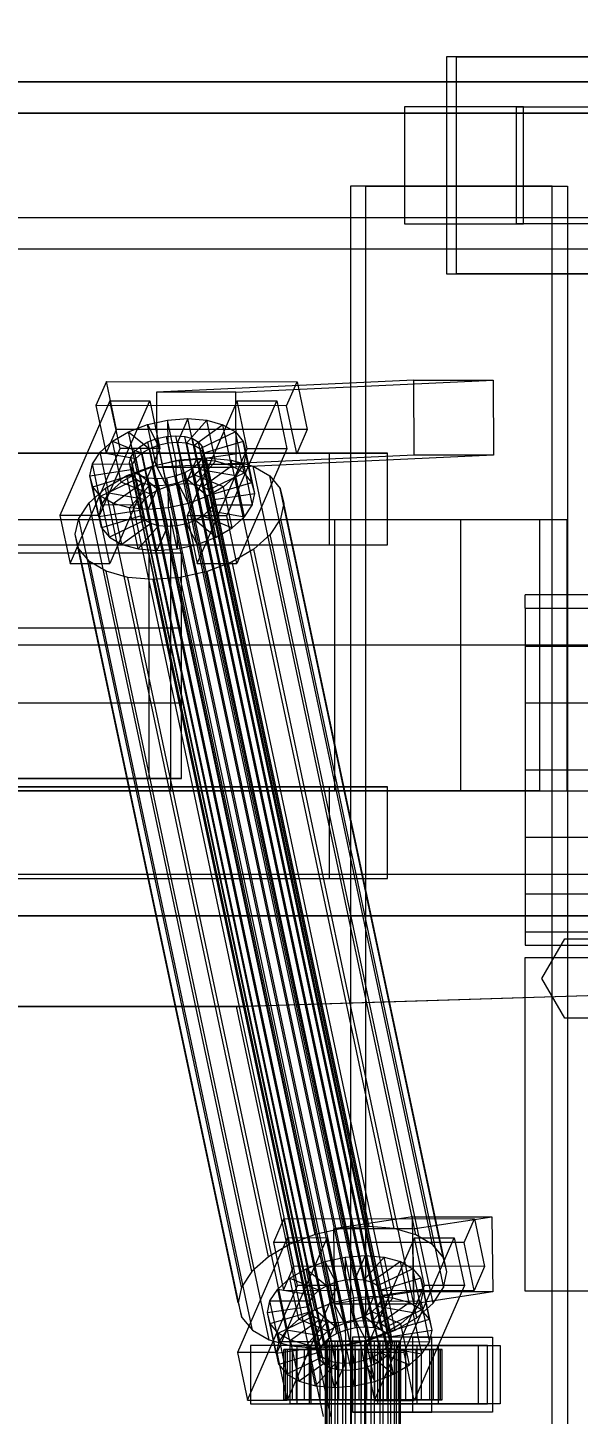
# Model space of a CAD drawing. Header units: millimetres. Extents: x -1970 to 34302, y -65268 to 6837.
# Drawn here: x 10190.2 to 10322.3, y -17869.5 to -17537 of the extents above; entities that cross this region are included whole.
import ezdxf

# ---------------------------------------------------------------- set-up
doc = ezdxf.new("R2010")
doc.units = ezdxf.units.MM
for name, color, linetype, lineweight in [('COTAS_O', 1, 'Continuous', 0), ('superior_C01', 7, 'Continuous', 0), ('superior_mezcladora', 7, 'Continuous', 0)]:
    doc.layers.add(name, color=color, linetype=linetype, lineweight=lineweight)
doc.dimstyles.new('R19_100', dxfattribs={"dimtxt": 250, "dimasz": 150, "dimexe": 150, "dimexo": 80, "dimgap": 100, "dimtad": 1, "dimtih": 1, "dimtoh": 1, "dimdsep": 46, "dimcen": 0.09, "dimadec": 0, "dimazin": 0, "dimtfac": 1, "dimtdec": 4, "dimtofl": 0, "dimtmove": 0, "dimatfit": 3, "dimfxl": 1, "dimtolj": 1, "dimtzin": 0, "dimarcsym": 0})

# ---------------------------------------------------------------- blocks, each defined once
blk = doc.blocks.new('*D29')
at = {"layer": 'COTAS_O', "color": 0, "lineweight": -2, "transparency": 16777216}
for p, q in [((10489.53, -17350), (9719.53, -17350)), ((9869.53, -18500), (9869.53, -17500)), ((10489.53, -18650), (9719.53, -18650))]:
    blk.add_line(p, q, dxfattribs=at)
at = {"layer": 'COTAS_O', "color": 0, "transparency": 16777216}
for points in [[(9844.53, -17500), (9894.53, -17500), (9869.53, -17350)], [(9844.53, -18500), (9894.53, -18500), (9869.53, -18650)]]:
    blk.add_solid(points, dxfattribs=at)
at = {"layer": 'Defpoints', "color": 0, "transparency": 16777216}
for p in [(9869.53, -17350), (10569.53, -17350), (10569.53, -18650)]:
    blk.add_point(p, dxfattribs=at)

msp = doc.modelspace()

# ---------------------------------------------------------------- linework, layer by layer
at = {"layer": 'superior_C01'}
for p, q in [((10351.586, -17544), (10290.623, -17544)), ((10290.623, -17544), (10290.623, -17596)), ((10293.058, -17544), (10290.623, -17544)), ((10293.058, -17596), (10293.058, -17544)), ((10293.058, -17544), (10354.021, -17544)), ((10332.152, -17550), (9189.09, -17550)), ((9201.265, -17550), (10344.327, -17550)), ((10418.899, -17550), (9275.837, -17550)), ((9291.056, -17550), (10434.118, -17550)), ((10309.155, -17556), (10280.578, -17556)), ((10280.578, -17556), (10280.578, -17584)), ((10307.425, -17556), (10280.578, -17556)), ((10307.425, -17584), (10307.425, -17556)), ((10307.425, -17556), (10336.002, -17556)), ((10309.155, -17584), (10309.155, -17556)), ((10309.155, -17556), (10336.002, -17556)), ((10330.445, -17557.5), (9275.652, -17557.5)), ((9291.241, -17557.5), (10346.034, -17557.5)), ((10316.018, -17575), (10267.628, -17575)), ((10267.628, -17575), (10267.628, -18425)), ((10271.28, -17575), (10267.628, -17575)), ((10271.28, -18425), (10271.28, -17575)), ((10271.28, -17575), (10319.67, -17575)), ((10316.018, -18425), (10316.018, -17575)), ((10316.018, -17575), (10319.67, -17575)), ((10319.67, -17575), (10319.67, -18425)), ((9275.652, -17582.5), (10330.445, -17582.5)), ((9291.241, -17582.5), (10346.034, -17582.5)), ((10280.578, -17584), (10309.155, -17584)), ((10280.578, -17584), (10307.425, -17584)), ((10336.002, -17584), (10307.425, -17584)), ((10336.002, -17584), (10309.155, -17584)), ((9189.09, -17590), (10332.152, -17590)), ((9201.265, -17590), (10344.327, -17590)), ((9275.837, -17590), (10418.899, -17590)), ((9291.056, -17590), (10434.118, -17590)), ((10290.623, -17596), (10351.586, -17596)), ((10290.623, -17596), (10293.058, -17596)), ((10354.021, -17596), (10293.058, -17596)), ((10209.098, -17621.857), (10206.598, -17627.592)), ((10211.529, -17633.325), (10209.098, -17621.857)), ((10209.098, -17621.857), (10254.82, -17621.914)), ((10282.785, -17621.488), (10221.111, -17624.356)), ((10240.162, -17624.356), (10301.836, -17621.488)), ((10252.321, -17627.65), (10254.82, -17621.914)), ((10254.82, -17621.914), (10257.251, -17633.382)), ((10282.863, -17639.486), (10282.785, -17621.488)), ((10282.785, -17621.488), (10301.836, -17621.488)), ((10301.836, -17621.488), (10301.914, -17639.486)), ((10240.162, -17624.356), (10221.111, -17624.356)), ((10221.111, -17624.356), (10221.188, -17642.354)), ((10240.239, -17642.354), (10240.162, -17624.356)), ((10209.956, -17626.449), (10197.956, -17653.98)), ((10252.321, -17627.65), (10206.598, -17627.592)), ((10206.598, -17627.592), (10209.029, -17639.061)), ((10207.482, -17653.992), (10219.481, -17626.461)), ((10212.387, -17637.917), (10209.956, -17626.449)), ((10209.956, -17626.449), (10219.481, -17626.461)), ((10219.481, -17626.461), (10221.912, -17637.929)), ((10240.437, -17626.487), (10228.438, -17654.019)), ((10237.964, -17654.031), (10249.963, -17626.499)), ((10242.868, -17637.955), (10240.437, -17626.487)), ((10240.437, -17626.487), (10249.963, -17626.499)), ((10249.963, -17626.499), (10252.394, -17637.967)), ((10254.752, -17639.118), (10252.321, -17627.65)), ((10214.444, -17633.91), (10218.947, -17632.183)), ((10218.947, -17632.183), (10223.787, -17631.1)), ((10218.947, -17632.183), (10221.545, -17637.157)), ((10221.031, -17642.013), (10218.947, -17632.183)), ((10223.787, -17631.1), (10228.633, -17630.735)), ((10223.787, -17631.1), (10223.838, -17636.643)), ((10225.871, -17640.93), (10223.787, -17631.1)), ((10228.633, -17630.735), (10226.133, -17636.47)), ((10233.155, -17631.112), (10228.275, -17636.649)), ((10230.717, -17640.564), (10228.633, -17630.735)), ((10228.633, -17630.735), (10233.155, -17631.112)), ((10237.046, -17632.206), (10230.118, -17637.167)), ((10235.239, -17640.942), (10233.155, -17631.112)), ((10233.155, -17631.112), (10237.046, -17632.206)), ((10239.13, -17642.036), (10237.046, -17632.206)), ((10237.046, -17632.206), (10240.039, -17633.943)), ((10209.029, -17639.061), (10211.529, -17633.325)), ((10210.584, -17636.164), (10214.444, -17633.91)), ((10257.251, -17633.382), (10211.529, -17633.325)), ((10214.444, -17633.91), (10219.412, -17637.975)), ((10216.528, -17643.74), (10214.444, -17633.91)), ((10219.065, -17636.336), (10221.198, -17635.518)), ((10221.198, -17635.518), (10223.49, -17635.005)), ((10266.521, -17849.317), (10221.198, -17635.518)), ((10223.49, -17635.005), (10225.786, -17634.832)), ((10268.813, -17848.804), (10223.49, -17635.005)), ((10225.786, -17634.832), (10227.928, -17635.011)), ((10271.109, -17848.631), (10225.786, -17634.832)), ((10227.928, -17635.011), (10229.771, -17635.529)), ((10273.251, -17848.809), (10227.928, -17635.011)), ((10229.771, -17635.529), (10231.189, -17636.352)), ((10275.094, -17849.328), (10229.771, -17635.529)), ((10240.039, -17633.943), (10231.536, -17637.99)), ((10242.123, -17643.772), (10240.039, -17633.943)), ((10240.039, -17633.943), (10241.932, -17636.203)), ((10257.251, -17633.382), (10254.752, -17639.118)), ((10200.388, -17665.449), (10212.387, -17637.917)), ((10205.785, -17641.61), (10207.631, -17638.79)), ((10207.631, -17638.79), (10210.584, -17636.164)), ((10207.631, -17638.79), (10216.185, -17640.286)), ((10209.715, -17648.62), (10207.631, -17638.79)), ((10209.029, -17639.061), (10254.752, -17639.118)), ((10221.912, -17637.929), (10209.913, -17665.461)), ((10210.584, -17636.164), (10217.584, -17639.042)), ((10212.668, -17645.994), (10210.584, -17636.164)), ((10221.912, -17637.929), (10212.387, -17637.917)), ((10214.963, -17639.983), (10215.837, -17638.648)), ((10215.837, -17638.648), (10217.237, -17637.404)), ((10261.16, -17852.446), (10215.837, -17638.648)), ((10217.584, -17639.042), (10216.185, -17640.286)), ((10217.237, -17637.404), (10219.065, -17636.336)), ((10262.559, -17851.202), (10217.237, -17637.404)), ((10219.412, -17637.975), (10217.584, -17639.042)), ((10217.584, -17639.042), (10219.668, -17648.872)), ((10264.388, -17850.135), (10219.065, -17636.336)), ((10221.545, -17637.157), (10219.412, -17637.975)), ((10219.412, -17637.975), (10221.496, -17647.804)), ((10223.838, -17636.643), (10221.545, -17637.157)), ((10221.545, -17637.157), (10223.629, -17646.986)), ((10226.133, -17636.47), (10223.838, -17636.643)), ((10223.838, -17636.643), (10225.921, -17646.473)), ((10226.133, -17636.47), (10228.217, -17646.3)), ((10228.275, -17636.649), (10226.133, -17636.47)), ((10228.275, -17636.649), (10230.359, -17646.479)), ((10230.118, -17637.167), (10228.275, -17636.649)), ((10230.118, -17637.167), (10232.202, -17646.997)), ((10231.536, -17637.99), (10230.118, -17637.167)), ((10230.869, -17665.487), (10242.868, -17637.955)), ((10231.189, -17636.352), (10232.085, -17637.422)), ((10276.512, -17850.15), (10231.189, -17636.352)), ((10231.536, -17637.99), (10233.62, -17647.82)), ((10232.433, -17639.061), (10231.536, -17637.99)), ((10232.085, -17637.422), (10232.399, -17638.668)), ((10277.408, -17851.221), (10232.085, -17637.422)), ((10232.399, -17638.668), (10232.109, -17640.005)), ((10277.722, -17852.467), (10232.399, -17638.668)), ((10241.932, -17636.203), (10232.433, -17639.061)), ((10232.433, -17639.061), (10234.516, -17648.891)), ((10232.746, -17640.307), (10232.433, -17639.061)), ((10242.594, -17638.834), (10232.746, -17640.307)), ((10252.394, -17637.967), (10240.395, -17665.499)), ((10244.016, -17646.033), (10241.932, -17636.203)), ((10241.932, -17636.203), (10242.594, -17638.834)), ((10242.594, -17638.834), (10241.982, -17641.655)), ((10244.678, -17648.664), (10242.594, -17638.834)), ((10252.394, -17637.967), (10242.868, -17637.955)), ((10205.172, -17644.431), (10205.785, -17641.61)), ((10205.785, -17641.61), (10215.31, -17641.622)), ((10207.869, -17651.44), (10205.785, -17641.61)), ((10214.043, -17644.416), (10220.063, -17642.107)), ((10214.673, -17641.32), (10214.963, -17639.983)), ((10214.987, -17642.566), (10214.673, -17641.32)), ((10259.996, -17855.119), (10214.673, -17641.32)), ((10260.286, -17853.782), (10214.963, -17639.983)), ((10215.31, -17641.622), (10215.02, -17642.958)), ((10216.185, -17640.286), (10215.31, -17641.622)), ((10215.31, -17641.622), (10217.394, -17651.452)), ((10216.185, -17640.286), (10218.269, -17650.116)), ((10221.031, -17642.013), (10216.528, -17643.74)), ((10220.063, -17642.107), (10226.533, -17640.659)), ((10259.135, -17826.416), (10220.063, -17642.107)), ((10225.871, -17640.93), (10221.031, -17642.013)), ((10223.629, -17646.986), (10221.031, -17642.013)), ((10282.863, -17639.486), (10221.188, -17642.354)), ((10221.188, -17642.354), (10240.239, -17642.354)), ((10230.717, -17640.564), (10225.871, -17640.93)), ((10225.921, -17646.473), (10225.871, -17640.93)), ((10226.533, -17640.659), (10233.011, -17640.17)), ((10265.604, -17824.968), (10226.533, -17640.659)), ((10228.217, -17646.3), (10230.717, -17640.564)), ((10231.235, -17641.341), (10229.835, -17642.585)), ((10230.359, -17646.479), (10235.239, -17640.942)), ((10235.239, -17640.942), (10230.717, -17640.564)), ((10232.109, -17640.005), (10231.235, -17641.341)), ((10276.557, -17855.139), (10231.235, -17641.341)), ((10231.582, -17642.979), (10232.456, -17641.643)), ((10232.109, -17640.005), (10277.432, -17853.804)), ((10232.202, -17646.997), (10239.13, -17642.036)), ((10232.456, -17641.643), (10232.746, -17640.307)), ((10232.456, -17641.643), (10241.982, -17641.655)), ((10234.54, -17651.473), (10232.456, -17641.643)), ((10232.746, -17640.307), (10234.83, -17650.137)), ((10233.011, -17640.17), (10239.057, -17640.674)), ((10272.083, -17824.479), (10233.011, -17640.17)), ((10239.13, -17642.036), (10235.239, -17640.942)), ((10239.057, -17640.674), (10244.258, -17642.137)), ((10278.128, -17824.984), (10239.057, -17640.674)), ((10242.123, -17643.772), (10239.13, -17642.036)), ((10241.982, -17641.655), (10240.136, -17644.475)), ((10301.914, -17639.486), (10240.239, -17642.354)), ((10241.982, -17641.655), (10244.066, -17651.485)), ((10244.258, -17642.137), (10248.26, -17644.459)), ((10283.329, -17826.446), (10244.258, -17642.137)), ((10301.914, -17639.486), (10282.863, -17639.486)), ((10205.172, -17644.431), (10215.02, -17642.958)), ((10205.835, -17647.062), (10205.172, -17644.431)), ((10207.256, -17654.261), (10205.172, -17644.431)), ((10205.835, -17647.062), (10215.334, -17644.204)), ((10207.727, -17649.322), (10216.23, -17645.275)), ((10208.883, -17647.428), (10214.043, -17644.416)), ((10216.528, -17643.74), (10212.668, -17645.994)), ((10253.115, -17828.725), (10214.043, -17644.416)), ((10215.883, -17643.637), (10214.987, -17642.566)), ((10260.31, -17856.365), (10214.987, -17642.566)), ((10215.02, -17642.958), (10215.334, -17644.204)), ((10215.02, -17642.958), (10217.104, -17652.788)), ((10215.334, -17644.204), (10216.23, -17645.275)), ((10215.334, -17644.204), (10217.418, -17654.034)), ((10217.301, -17644.459), (10215.883, -17643.637)), ((10261.206, -17857.435), (10215.883, -17643.637)), ((10216.23, -17645.275), (10217.648, -17646.098)), ((10216.23, -17645.275), (10218.314, -17655.105)), ((10221.496, -17647.804), (10216.528, -17643.74)), ((10219.144, -17644.978), (10217.301, -17644.459)), ((10262.624, -17858.258), (10217.301, -17644.459)), ((10221.286, -17645.156), (10219.144, -17644.978)), ((10264.467, -17858.776), (10219.144, -17644.978)), ((10223.582, -17644.983), (10221.286, -17645.156)), ((10266.609, -17858.955), (10221.286, -17645.156)), ((10225.874, -17644.47), (10223.582, -17644.983)), ((10268.905, -17858.782), (10223.582, -17644.983)), ((10228.007, -17643.652), (10225.874, -17644.47)), ((10271.197, -17858.269), (10225.874, -17644.47)), ((10226.221, -17646.108), (10228.354, -17645.29)), ((10229.835, -17642.585), (10228.007, -17643.652)), ((10273.33, -17857.451), (10228.007, -17643.652)), ((10228.354, -17645.29), (10230.183, -17644.223)), ((10233.322, -17649.355), (10228.354, -17645.29)), ((10228.354, -17645.29), (10230.438, -17655.12)), ((10275.158, -17856.383), (10229.835, -17642.585)), ((10230.183, -17644.223), (10231.582, -17642.979)), ((10237.182, -17647.101), (10230.183, -17644.223)), ((10230.183, -17644.223), (10232.267, -17654.053)), ((10240.136, -17644.475), (10231.582, -17642.979)), ((10231.582, -17642.979), (10233.666, -17652.809)), ((10233.62, -17647.82), (10242.123, -17643.772)), ((10240.136, -17644.475), (10237.182, -17647.101)), ((10242.22, -17654.305), (10240.136, -17644.475)), ((10244.016, -17646.033), (10242.123, -17643.772)), ((10248.26, -17644.459), (10250.79, -17647.481)), ((10287.331, -17828.768), (10248.26, -17644.459)), ((10204.935, -17650.939), (10208.883, -17647.428)), ((10207.727, -17649.322), (10205.835, -17647.062)), ((10207.919, -17656.892), (10205.835, -17647.062)), ((10209.715, -17648.62), (10207.869, -17651.44)), ((10247.955, -17831.737), (10208.883, -17647.428)), ((10212.668, -17645.994), (10209.715, -17648.62)), ((10218.269, -17650.116), (10209.715, -17648.62)), ((10210.721, -17651.059), (10217.648, -17646.098)), ((10219.668, -17648.872), (10212.668, -17645.994)), ((10214.611, -17652.153), (10219.491, -17646.616)), ((10217.648, -17646.098), (10219.491, -17646.616)), ((10217.648, -17646.098), (10219.732, -17655.927)), ((10218.269, -17650.116), (10219.668, -17648.872)), ((10219.134, -17652.53), (10221.633, -17646.795)), ((10219.491, -17646.616), (10221.633, -17646.795)), ((10219.491, -17646.616), (10221.575, -17656.446)), ((10219.668, -17648.872), (10221.496, -17647.804)), ((10221.496, -17647.804), (10223.629, -17646.986)), ((10221.633, -17646.795), (10223.929, -17646.622)), ((10221.633, -17646.795), (10223.717, -17656.624)), ((10223.629, -17646.986), (10225.921, -17646.473)), ((10223.929, -17646.622), (10226.221, -17646.108)), ((10223.98, -17652.165), (10223.929, -17646.622)), ((10223.929, -17646.622), (10226.013, -17656.451)), ((10225.921, -17646.473), (10228.217, -17646.3)), ((10228.819, -17651.082), (10226.221, -17646.108)), ((10226.221, -17646.108), (10228.305, -17655.938)), ((10228.217, -17646.3), (10230.359, -17646.479)), ((10230.359, -17646.479), (10232.202, -17646.997)), ((10232.202, -17646.997), (10233.62, -17647.82)), ((10237.182, -17647.101), (10233.322, -17649.355)), ((10233.62, -17647.82), (10234.516, -17648.891)), ((10234.516, -17648.891), (10244.016, -17646.033)), ((10234.516, -17648.891), (10234.83, -17650.137)), ((10234.83, -17650.137), (10244.678, -17648.664)), ((10239.266, -17656.931), (10237.182, -17647.101)), ((10244.678, -17648.664), (10244.016, -17646.033)), ((10244.066, -17651.485), (10244.678, -17648.664)), ((10250.79, -17647.481), (10251.676, -17650.998)), ((10289.861, -17831.79), (10250.79, -17647.481)), ((10202.467, -17654.709), (10204.935, -17650.939)), ((10244.006, -17835.248), (10204.935, -17650.939)), ((10207.869, -17651.44), (10207.256, -17654.261)), ((10210.721, -17651.059), (10207.727, -17649.322)), ((10209.811, -17659.152), (10207.727, -17649.322)), ((10217.394, -17651.452), (10207.869, -17651.44)), ((10214.611, -17652.153), (10210.721, -17651.059)), ((10212.805, -17660.889), (10210.721, -17651.059)), ((10219.134, -17652.53), (10214.611, -17652.153)), ((10216.695, -17661.983), (10214.611, -17652.153)), ((10217.104, -17652.788), (10217.394, -17651.452)), ((10217.394, -17651.452), (10218.269, -17650.116)), ((10223.98, -17652.165), (10219.134, -17652.53)), ((10228.819, -17651.082), (10223.98, -17652.165)), ((10226.064, -17661.995), (10223.98, -17652.165)), ((10233.322, -17649.355), (10228.819, -17651.082)), ((10230.903, -17660.912), (10228.819, -17651.082)), ((10235.406, -17659.184), (10233.322, -17649.355)), ((10234.54, -17651.473), (10233.666, -17652.809)), ((10234.83, -17650.137), (10234.54, -17651.473)), ((10244.066, -17651.485), (10234.54, -17651.473)), ((10242.22, -17654.305), (10244.066, -17651.485)), ((10251.676, -17650.998), (10250.857, -17654.769)), ((10290.747, -17835.307), (10251.676, -17650.998)), ((10207.482, -17653.992), (10197.956, -17653.98)), ((10197.956, -17653.98), (10200.388, -17665.449)), ((10201.648, -17658.48), (10202.467, -17654.709)), ((10241.538, -17839.018), (10202.467, -17654.709)), ((10217.104, -17652.788), (10207.256, -17654.261)), ((10207.256, -17654.261), (10207.919, -17656.892)), ((10209.913, -17665.461), (10207.482, -17653.992)), ((10217.418, -17654.034), (10207.919, -17656.892)), ((10218.314, -17655.105), (10209.811, -17659.152)), ((10217.418, -17654.034), (10217.104, -17652.788)), ((10218.314, -17655.105), (10217.418, -17654.034)), ((10219.732, -17655.927), (10218.314, -17655.105)), ((10221.217, -17662.36), (10219.134, -17652.53)), ((10230.438, -17655.12), (10228.305, -17655.938)), ((10237.964, -17654.031), (10228.438, -17654.019)), ((10228.438, -17654.019), (10230.869, -17665.487)), ((10232.267, -17654.053), (10230.438, -17655.12)), ((10230.438, -17655.12), (10235.406, -17659.184)), ((10233.666, -17652.809), (10232.267, -17654.053)), ((10232.267, -17654.053), (10239.266, -17656.931)), ((10233.666, -17652.809), (10242.22, -17654.305)), ((10240.395, -17665.499), (10237.964, -17654.031)), ((10239.266, -17656.931), (10242.22, -17654.305)), ((10250.857, -17654.769), (10248.389, -17658.539)), ((10250.857, -17654.769), (10289.928, -17839.078)), ((10202.534, -17661.997), (10201.648, -17658.48)), ((10240.719, -17842.789), (10201.648, -17658.48)), ((10207.919, -17656.892), (10209.811, -17659.152)), ((10219.732, -17655.927), (10212.805, -17660.889)), ((10221.575, -17656.446), (10216.695, -17661.983)), ((10221.575, -17656.446), (10219.732, -17655.927)), ((10223.717, -17656.624), (10221.217, -17662.36)), ((10223.717, -17656.624), (10221.575, -17656.446)), ((10226.013, -17656.451), (10223.717, -17656.624)), ((10228.305, -17655.938), (10226.013, -17656.451)), ((10226.013, -17656.451), (10226.064, -17661.995)), ((10228.305, -17655.938), (10230.903, -17660.912)), ((10235.406, -17659.184), (10239.266, -17656.931)), ((10248.389, -17658.539), (10244.44, -17662.05)), ((10287.46, -17842.848), (10248.389, -17658.539)), ((10205.064, -17665.019), (10202.534, -17661.997)), ((10241.605, -17846.306), (10202.534, -17661.997)), ((10209.811, -17659.152), (10212.805, -17660.889)), ((10212.805, -17660.889), (10216.695, -17661.983)), ((10216.695, -17661.983), (10221.217, -17662.36)), ((10221.217, -17662.36), (10226.064, -17661.995)), ((10226.064, -17661.995), (10230.903, -17660.912)), ((10230.903, -17660.912), (10235.406, -17659.184)), ((10244.44, -17662.05), (10239.28, -17665.062)), ((10283.512, -17846.359), (10244.44, -17662.05)), ((10200.388, -17665.449), (10209.913, -17665.461)), ((10209.065, -17667.341), (10205.064, -17665.019)), ((10244.135, -17849.328), (10205.064, -17665.019)), ((10230.869, -17665.487), (10240.395, -17665.499)), ((10239.28, -17665.062), (10233.26, -17667.371)), ((10278.352, -17849.371), (10239.28, -17665.062)), ((10214.266, -17668.803), (10209.065, -17667.341)), ((10248.137, -17851.65), (10209.065, -17667.341)), ((10220.312, -17669.308), (10214.266, -17668.803)), ((10253.338, -17853.113), (10214.266, -17668.803)), ((10226.791, -17668.819), (10220.312, -17669.308)), ((10233.26, -17667.371), (10226.791, -17668.819)), ((10265.862, -17853.128), (10226.791, -17668.819)), ((10272.332, -17851.68), (10233.26, -17667.371)), ((10259.384, -17853.617), (10220.312, -17669.308)), ((2005.168, -17750), (11044.69, -17750)), ((11046.22, -17750), (2006.698, -17750)), ((10240.252, -17771.702), (10933.298, -17750)), ((10935.115, -17750), (10242.069, -17771.702)), ((9811.37, -17771.702), (10240.252, -17771.702)), ((10242.069, -17771.702), (9813.187, -17771.702)), ((10240.252, -17771.702), (10261.09, -17870)), ((10240.252, -17771.702), (10242.069, -17771.702)), ((10262.907, -17870), (10242.069, -17771.702)), ((10251.642, -17822.549), (10249.143, -17828.285)), ((10254.073, -17834.017), (10251.642, -17822.549)), ((10251.642, -17822.549), (10297.365, -17822.606)), ((10265.604, -17824.968), (10259.135, -17826.416)), ((10282.469, -17822.189), (10263.568, -17825.057)), ((10282.618, -17825.057), (10263.568, -17825.057)), ((10263.568, -17825.057), (10263.82, -17843.038)), ((10272.083, -17824.479), (10265.604, -17824.968)), ((10278.128, -17824.984), (10272.083, -17824.479)), ((10283.329, -17826.446), (10278.128, -17824.984)), ((10282.722, -17840.17), (10282.469, -17822.189)), ((10282.469, -17822.189), (10301.52, -17822.189)), ((10282.618, -17825.057), (10301.52, -17822.189)), ((10282.871, -17843.038), (10282.618, -17825.057)), ((10294.865, -17828.342), (10297.365, -17822.606)), ((10297.365, -17822.606), (10299.796, -17834.074)), ((10301.52, -17822.189), (10301.773, -17840.17)), ((10252.5, -17827.141), (10240.501, -17854.673)), ((10294.865, -17828.342), (10249.143, -17828.285)), ((10249.143, -17828.285), (10251.574, -17839.753)), ((10250.026, -17854.685), (10262.026, -17827.153)), ((10254.931, -17838.609), (10252.5, -17827.141)), ((10252.5, -17827.141), (10262.026, -17827.153)), ((10259.135, -17826.416), (10253.115, -17828.725)), ((10262.026, -17827.153), (10264.457, -17838.621)), ((10282.982, -17827.179), (10270.983, -17854.711)), ((10280.508, -17854.723), (10292.507, -17827.191)), ((10285.413, -17838.647), (10282.982, -17827.179)), ((10282.982, -17827.179), (10292.507, -17827.191)), ((10287.331, -17828.768), (10283.329, -17826.446)), ((10292.507, -17827.191), (10294.938, -17838.659)), ((10297.296, -17839.81), (10294.865, -17828.342)), ((10247.955, -17831.737), (10244.006, -17835.248)), ((10253.115, -17828.725), (10247.955, -17831.737)), ((10261.492, -17832.875), (10266.331, -17831.792)), ((10266.331, -17831.792), (10271.177, -17831.427)), ((10266.331, -17831.792), (10266.382, -17837.336)), ((10268.415, -17841.622), (10266.331, -17831.792)), ((10271.177, -17831.427), (10268.678, -17837.163)), ((10275.7, -17831.804), (10270.82, -17837.341)), ((10273.261, -17841.257), (10271.177, -17831.427)), ((10271.177, -17831.427), (10275.7, -17831.804)), ((10277.784, -17841.634), (10275.7, -17831.804)), ((10275.7, -17831.804), (10279.59, -17832.898)), ((10289.861, -17831.79), (10287.331, -17828.768)), ((10290.747, -17835.307), (10289.861, -17831.79)), ((10244.006, -17835.248), (10241.538, -17839.018)), ((10251.574, -17839.753), (10254.073, -17834.017)), ((10253.129, -17836.856), (10256.989, -17834.603)), ((10299.796, -17834.074), (10254.073, -17834.017)), ((10256.989, -17834.603), (10261.492, -17832.875)), ((10256.989, -17834.603), (10261.957, -17838.667)), ((10259.073, -17844.433), (10256.989, -17834.603)), ((10261.492, -17832.875), (10264.09, -17837.849)), ((10263.576, -17842.705), (10261.492, -17832.875)), ((10279.59, -17832.898), (10272.663, -17837.86)), ((10282.584, -17834.635), (10274.081, -17838.682)), ((10281.674, -17842.728), (10279.59, -17832.898)), ((10279.59, -17832.898), (10282.584, -17834.635)), ((10284.668, -17844.465), (10282.584, -17834.635)), ((10282.584, -17834.635), (10284.476, -17836.895)), ((10299.796, -17834.074), (10297.296, -17839.81)), ((10242.932, -17866.141), (10254.931, -17838.609)), ((10250.175, -17839.482), (10253.129, -17836.856)), ((10264.457, -17838.621), (10252.458, -17866.153)), ((10253.129, -17836.856), (10260.128, -17839.734)), ((10255.213, -17846.686), (10253.129, -17836.856)), ((10264.457, -17838.621), (10254.931, -17838.609)), ((10264.09, -17837.849), (10261.957, -17838.667)), ((10266.382, -17837.336), (10264.09, -17837.849)), ((10264.09, -17837.849), (10266.174, -17847.679)), ((10268.678, -17837.163), (10266.382, -17837.336)), ((10266.382, -17837.336), (10268.466, -17847.165)), ((10268.678, -17837.163), (10270.761, -17846.992)), ((10270.82, -17837.341), (10268.678, -17837.163)), ((10270.82, -17837.341), (10272.904, -17847.171)), ((10272.663, -17837.86), (10270.82, -17837.341)), ((10272.663, -17837.86), (10274.746, -17847.689)), ((10274.081, -17838.682), (10272.663, -17837.86)), ((10284.476, -17836.895), (10274.977, -17839.753)), ((10286.56, -17846.725), (10284.476, -17836.895)), ((10284.476, -17836.895), (10285.139, -17839.526)), ((10289.928, -17839.078), (10290.747, -17835.307)), ((10241.538, -17839.018), (10240.719, -17842.789)), ((10248.329, -17842.302), (10250.175, -17839.482)), ((10250.175, -17839.482), (10258.729, -17840.978)), ((10252.259, -17849.312), (10250.175, -17839.482)), ((10251.574, -17839.753), (10297.296, -17839.81)), ((10258.729, -17840.978), (10257.855, -17842.314)), ((10260.128, -17839.734), (10258.729, -17840.978)), ((10258.729, -17840.978), (10260.813, -17850.808)), ((10261.957, -17838.667), (10260.128, -17839.734)), ((10260.128, -17839.734), (10262.212, -17849.564)), ((10261.957, -17838.667), (10264.04, -17848.497)), ((10268.415, -17841.622), (10263.576, -17842.705)), ((10282.722, -17840.17), (10263.82, -17843.038)), ((10273.261, -17841.257), (10268.415, -17841.622)), ((10268.466, -17847.165), (10268.415, -17841.622)), ((10270.761, -17846.992), (10273.261, -17841.257)), ((10272.904, -17847.171), (10277.784, -17841.634)), ((10277.784, -17841.634), (10273.261, -17841.257)), ((10273.414, -17866.179), (10285.413, -17838.647)), ((10274.081, -17838.682), (10276.164, -17848.512)), ((10274.977, -17839.753), (10274.081, -17838.682)), ((10274.977, -17839.753), (10277.061, -17849.583)), ((10275.291, -17840.999), (10274.977, -17839.753)), ((10275.001, -17842.335), (10275.291, -17840.999)), ((10285.139, -17839.526), (10275.291, -17840.999)), ((10275.291, -17840.999), (10277.375, -17850.829)), ((10281.674, -17842.728), (10277.784, -17841.634)), ((10301.773, -17840.17), (10282.722, -17840.17)), ((10301.773, -17840.17), (10282.871, -17843.038)), ((10294.938, -17838.659), (10282.939, -17866.191)), ((10285.139, -17839.526), (10284.526, -17842.347)), ((10287.223, -17849.356), (10285.139, -17839.526)), ((10294.938, -17838.659), (10285.413, -17838.647)), ((10287.46, -17842.848), (10289.928, -17839.078)), ((10240.719, -17842.789), (10241.605, -17846.306)), ((10247.717, -17845.123), (10248.329, -17842.302)), ((10247.717, -17845.123), (10257.565, -17843.65)), ((10248.379, -17847.754), (10247.717, -17845.123)), ((10249.8, -17854.953), (10247.717, -17845.123)), ((10248.329, -17842.302), (10257.855, -17842.314)), ((10250.413, -17852.132), (10248.329, -17842.302)), ((10248.379, -17847.754), (10257.878, -17844.897)), ((10259.073, -17844.433), (10255.213, -17846.686)), ((10257.855, -17842.314), (10257.565, -17843.65)), ((10257.565, -17843.65), (10257.878, -17844.897)), ((10257.565, -17843.65), (10259.648, -17853.48)), ((10257.855, -17842.314), (10259.939, -17852.144)), ((10257.878, -17844.897), (10258.775, -17845.967)), ((10257.878, -17844.897), (10259.962, -17854.726)), ((10263.576, -17842.705), (10259.073, -17844.433)), ((10264.04, -17848.497), (10259.073, -17844.433)), ((10266.174, -17847.679), (10263.576, -17842.705)), ((10263.82, -17843.038), (10282.871, -17843.038)), ((10270.899, -17845.983), (10272.727, -17844.915)), ((10272.727, -17844.915), (10274.126, -17843.671)), ((10279.727, -17847.793), (10272.727, -17844.915)), ((10272.727, -17844.915), (10274.811, -17854.745)), ((10274.126, -17843.671), (10275.001, -17842.335)), ((10282.68, -17845.167), (10274.126, -17843.671)), ((10274.126, -17843.671), (10276.21, -17853.501)), ((10274.746, -17847.689), (10281.674, -17842.728)), ((10275.001, -17842.335), (10284.526, -17842.347)), ((10277.085, -17852.165), (10275.001, -17842.335)), ((10276.164, -17848.512), (10284.668, -17844.465)), ((10282.68, -17845.167), (10279.727, -17847.793)), ((10284.668, -17844.465), (10281.674, -17842.728)), ((10284.526, -17842.347), (10282.68, -17845.167)), ((10284.764, -17854.997), (10282.68, -17845.167)), ((10283.512, -17846.359), (10287.46, -17842.848)), ((10284.526, -17842.347), (10286.61, -17852.177)), ((10286.56, -17846.725), (10284.668, -17844.465)), ((10241.605, -17846.306), (10244.135, -17849.328)), ((10250.272, -17850.015), (10248.379, -17847.754)), ((10250.463, -17857.584), (10248.379, -17847.754)), ((10250.272, -17850.015), (10258.775, -17845.967)), ((10255.213, -17846.686), (10252.259, -17849.312)), ((10253.265, -17851.751), (10260.193, -17846.79)), ((10262.212, -17849.564), (10255.213, -17846.686)), ((10257.156, -17852.845), (10262.036, -17847.308)), ((10258.775, -17845.967), (10260.193, -17846.79)), ((10258.775, -17845.967), (10260.859, -17855.797)), ((10260.193, -17846.79), (10262.036, -17847.308)), ((10260.193, -17846.79), (10262.277, -17856.62)), ((10261.678, -17853.223), (10264.178, -17847.487)), ((10262.036, -17847.308), (10264.178, -17847.487)), ((10262.036, -17847.308), (10264.12, -17857.138)), ((10262.212, -17849.564), (10264.04, -17848.497)), ((10264.04, -17848.497), (10266.174, -17847.679)), ((10264.178, -17847.487), (10266.473, -17847.314)), ((10264.178, -17847.487), (10266.262, -17857.317)), ((10266.174, -17847.679), (10268.466, -17847.165)), ((10266.473, -17847.314), (10268.766, -17846.801)), ((10266.524, -17852.857), (10266.473, -17847.314)), ((10266.473, -17847.314), (10268.557, -17857.144)), ((10268.466, -17847.165), (10270.761, -17846.992)), ((10268.766, -17846.801), (10270.899, -17845.983)), ((10271.364, -17851.774), (10268.766, -17846.801)), ((10268.766, -17846.801), (10270.85, -17856.631)), ((10270.761, -17846.992), (10272.904, -17847.171)), ((10275.867, -17850.047), (10270.899, -17845.983)), ((10270.899, -17845.983), (10272.983, -17855.812)), ((10272.904, -17847.171), (10274.746, -17847.689)), ((10274.746, -17847.689), (10276.164, -17848.512)), ((10279.727, -17847.793), (10275.867, -17850.047)), ((10276.164, -17848.512), (10277.061, -17849.583)), ((10277.061, -17849.583), (10286.56, -17846.725)), ((10278.352, -17849.371), (10283.512, -17846.359)), ((10281.81, -17857.623), (10279.727, -17847.793)), ((10287.223, -17849.356), (10286.56, -17846.725)), ((10244.135, -17849.328), (10248.137, -17851.65)), ((10248.137, -17851.65), (10253.338, -17853.113)), ((10253.265, -17851.751), (10250.272, -17850.015)), ((10252.355, -17859.844), (10250.272, -17850.015)), ((10252.259, -17849.312), (10250.413, -17852.132)), ((10260.813, -17850.808), (10252.259, -17849.312)), ((10257.156, -17852.845), (10253.265, -17851.751)), ((10255.349, -17861.581), (10253.265, -17851.751)), ((10259.939, -17852.144), (10260.813, -17850.808)), ((10260.813, -17850.808), (10262.212, -17849.564)), ((10262.559, -17851.202), (10261.16, -17852.446)), ((10264.388, -17850.135), (10262.559, -17851.202)), ((10266.521, -17849.317), (10264.388, -17850.135)), ((10265.862, -17853.128), (10272.332, -17851.68)), ((10268.813, -17848.804), (10266.521, -17849.317)), ((10271.364, -17851.774), (10266.524, -17852.857)), ((10287.164, -17851), (10268.113, -17851)), ((10268.113, -17851), (10268.113, -17869)), ((10282.602, -17851), (10268.113, -17851)), ((10271.109, -17848.631), (10268.813, -17848.804)), ((10273.251, -17848.809), (10271.109, -17848.631)), ((10275.867, -17850.047), (10271.364, -17851.774)), ((10273.447, -17861.604), (10271.364, -17851.774)), ((10272.332, -17851.68), (10278.352, -17849.371)), ((10275.094, -17849.328), (10273.251, -17848.809)), ((10276.512, -17850.15), (10275.094, -17849.328)), ((10277.951, -17859.877), (10275.867, -17850.047)), ((10277.408, -17851.221), (10276.512, -17850.15)), ((10277.061, -17849.583), (10277.375, -17850.829)), ((10277.375, -17850.829), (10277.085, -17852.165)), ((10277.375, -17850.829), (10287.223, -17849.356)), ((10277.722, -17852.467), (10277.408, -17851.221)), ((10282.602, -17869), (10282.602, -17851)), ((10282.602, -17851), (10301.653, -17851)), ((10286.61, -17852.177), (10287.223, -17849.356)), ((10287.164, -17869), (10287.164, -17851)), ((10287.164, -17851), (10301.653, -17851)), ((10301.653, -17851), (10301.653, -17869)), ((10250.026, -17854.685), (10240.501, -17854.673)), ((10240.501, -17854.673), (10242.932, -17866.141)), ((10253.159, -17853), (10243.634, -17853)), ((10243.634, -17853), (10243.634, -17867)), ((10258.244, -17853), (10243.634, -17853)), ((10250.413, -17852.132), (10249.8, -17854.953)), ((10259.648, -17853.48), (10249.8, -17854.953)), ((10249.8, -17854.953), (10250.463, -17857.584)), ((10252.458, -17866.153), (10250.026, -17854.685)), ((10259.939, -17852.144), (10250.413, -17852.132)), ((10259.962, -17854.726), (10250.463, -17857.584)), ((10252.073, -17854), (10251.66, -17854)), ((10251.66, -17854), (10261.648, -17854)), ((10251.66, -17866), (10251.66, -17854)), ((10251.66, -17854), (10252.54, -17854)), ((10253.751, -17854), (10252.073, -17854)), ((10252.073, -17854), (10261.844, -17854)), ((10252.073, -17866), (10252.073, -17854)), ((10252.54, -17854), (10262.065, -17854)), ((10252.54, -17866), (10252.54, -17854)), ((10252.54, -17854), (10254.653, -17854)), ((10253.159, -17867), (10253.159, -17853)), ((10253.159, -17853), (10267.77, -17853)), ((10253.338, -17853.113), (10259.384, -17853.617)), ((10256.581, -17854), (10253.751, -17854)), ((10253.751, -17854), (10262.639, -17854)), ((10253.751, -17866), (10253.751, -17854)), ((10254.653, -17854), (10263.066, -17854)), ((10254.653, -17866), (10254.653, -17854)), ((10254.653, -17854), (10257.856, -17854)), ((10300.5, -17853), (10254.778, -17853)), ((10254.778, -17853), (10254.778, -17867)), ((10257.821, -17853), (10254.778, -17853)), ((10260.368, -17854), (10256.581, -17854)), ((10256.581, -17854), (10263.979, -17854)), ((10256.581, -17866), (10256.581, -17854)), ((10261.678, -17853.223), (10257.156, -17852.845)), ((10259.239, -17862.675), (10257.156, -17852.845)), ((10257.821, -17867), (10257.821, -17853)), ((10257.821, -17853), (10303.544, -17853)), ((10257.856, -17854), (10264.583, -17854)), ((10257.856, -17866), (10257.856, -17854)), ((10257.856, -17854), (10261.93, -17854)), ((10258.244, -17867), (10258.244, -17853)), ((10258.244, -17853), (10267.77, -17853)), ((10259.384, -17853.617), (10265.862, -17853.128)), ((10259.648, -17853.48), (10259.939, -17852.144)), ((10259.962, -17854.726), (10259.648, -17853.48)), ((10260.859, -17855.797), (10259.962, -17854.726)), ((10260.286, -17853.782), (10259.996, -17855.119)), ((10259.996, -17855.119), (10260.31, -17856.365)), ((10261.16, -17852.446), (10260.286, -17853.782)), ((10264.855, -17854), (10260.368, -17854)), ((10260.368, -17854), (10265.773, -17854)), ((10260.368, -17866), (10260.368, -17854)), ((10261.844, -17852), (10261.648, -17852)), ((10261.648, -17852), (10262.065, -17852)), ((10261.648, -18148), (10261.648, -17852)), ((10261.648, -17854), (10261.844, -17854)), ((10261.648, -17854), (10261.648, -17866)), ((10262.065, -17854), (10261.648, -17854)), ((10266.524, -17852.857), (10261.678, -17853.223)), ((10263.762, -17863.052), (10261.678, -17853.223)), ((10262.639, -17852), (10261.844, -17852)), ((10261.844, -18148), (10261.844, -17852)), ((10261.844, -17854), (10262.639, -17854)), ((10261.844, -17854), (10261.844, -17866)), ((10261.93, -17854), (10266.513, -17854)), ((10261.93, -17866), (10261.93, -17854)), ((10261.93, -17854), (10266.597, -17854)), ((10262.065, -17852), (10263.066, -17852)), ((10262.065, -18148), (10262.065, -17852)), ((10262.065, -17854), (10262.065, -17866)), ((10263.066, -17854), (10262.065, -17854)), ((10263.979, -17852), (10262.639, -17852)), ((10262.639, -18148), (10262.639, -17852)), ((10262.639, -17854), (10263.979, -17854)), ((10262.639, -17854), (10262.639, -17866)), ((10263.066, -17852), (10264.583, -17852)), ((10263.066, -18148), (10263.066, -17852)), ((10263.066, -17854), (10263.066, -17866)), ((10264.583, -17854), (10263.066, -17854)), ((10265.773, -17852), (10263.979, -17852)), ((10263.979, -18148), (10263.979, -17852)), ((10263.979, -17854), (10265.773, -17854)), ((10263.979, -17854), (10263.979, -17866)), ((10264.583, -17852), (10266.513, -17852)), ((10264.583, -18148), (10264.583, -17852)), ((10264.583, -17854), (10264.583, -17866)), ((10266.513, -17854), (10264.583, -17854)), ((10269.736, -17854), (10264.855, -17854)), ((10264.855, -17854), (10267.899, -17854)), ((10264.855, -17866), (10264.855, -17854)), ((10267.899, -17852), (10265.773, -17852)), ((10265.773, -18148), (10265.773, -17852)), ((10265.773, -17854), (10267.899, -17854)), ((10265.773, -17854), (10265.773, -17866)), ((10266.513, -17852), (10268.724, -17852)), ((10266.513, -18148), (10266.513, -17852)), ((10266.513, -17854), (10266.513, -17866)), ((10268.724, -17854), (10266.513, -17854)), ((10268.608, -17862.687), (10266.524, -17852.857)), ((10266.597, -17854), (10268.724, -17854)), ((10266.597, -17866), (10266.597, -17854)), ((10266.597, -17854), (10271.54, -17854)), ((10267.77, -17853), (10267.77, -17867)), ((10270.211, -17852), (10267.899, -17852)), ((10267.899, -18148), (10267.899, -17852)), ((10267.899, -17854), (10270.211, -17854)), ((10267.899, -17854), (10267.899, -17866)), ((10268.724, -17852), (10271.065, -17852)), ((10268.724, -18148), (10268.724, -17852)), ((10268.724, -17854), (10268.724, -17866)), ((10271.065, -17854), (10268.724, -17854)), ((10274.679, -17854), (10269.736, -17854)), ((10269.736, -17854), (10270.211, -17854)), ((10269.736, -17866), (10269.736, -17854)), ((10272.552, -17852), (10270.211, -17852)), ((10270.211, -18148), (10270.211, -17852)), ((10270.211, -17854), (10272.552, -17854)), ((10270.211, -17854), (10270.211, -17866)), ((10280.508, -17854.723), (10270.983, -17854.711)), ((10270.983, -17854.711), (10273.414, -17866.179)), ((10271.065, -17852), (10273.378, -17852)), ((10271.065, -18148), (10271.065, -17852)), ((10271.54, -17854), (10271.065, -17854)), ((10271.065, -17854), (10271.065, -17866)), ((10273.378, -17854), (10271.065, -17854)), ((10271.54, -17866), (10271.54, -17854)), ((10271.54, -17854), (10276.421, -17854)), ((10274.763, -17852), (10272.552, -17852)), ((10272.552, -18148), (10272.552, -17852)), ((10274.679, -17854), (10272.552, -17854)), ((10272.552, -17854), (10274.763, -17854)), ((10272.552, -17854), (10272.552, -17866)), ((10274.811, -17854.745), (10272.983, -17855.812)), ((10273.378, -17852), (10275.503, -17852)), ((10273.378, -18148), (10273.378, -17852)), ((10276.421, -17854), (10273.378, -17854)), ((10273.378, -17854), (10273.378, -17866)), ((10275.503, -17854), (10273.378, -17854)), ((10283.641, -17853), (10274.116, -17853)), ((10274.116, -17853), (10274.116, -17867)), ((10288.726, -17853), (10274.116, -17853)), ((10279.346, -17854), (10274.679, -17854)), ((10274.679, -17866), (10274.679, -17854)), ((10276.693, -17852), (10274.763, -17852)), ((10274.763, -18148), (10274.763, -17852)), ((10279.346, -17854), (10274.763, -17854)), ((10274.763, -17854), (10276.693, -17854)), ((10274.763, -17854), (10274.763, -17866)), ((10276.21, -17853.501), (10274.811, -17854.745)), ((10274.811, -17854.745), (10281.81, -17857.623)), ((10275.158, -17856.383), (10276.557, -17855.139)), ((10275.503, -17852), (10277.297, -17852)), ((10275.503, -18148), (10275.503, -17852)), ((10280.909, -17854), (10275.503, -17854)), ((10275.503, -17854), (10275.503, -17866)), ((10277.297, -17854), (10275.503, -17854)), ((10277.085, -17852.165), (10276.21, -17853.501)), ((10276.21, -17853.501), (10284.764, -17854.997)), ((10276.421, -17866), (10276.421, -17854)), ((10276.421, -17854), (10280.909, -17854)), ((10276.557, -17855.139), (10277.432, -17853.804)), ((10278.21, -17852), (10276.693, -17852)), ((10276.693, -18148), (10276.693, -17852)), ((10283.42, -17854), (10276.693, -17854)), ((10276.693, -17854), (10278.21, -17854)), ((10276.693, -17854), (10276.693, -17866)), ((10286.61, -17852.177), (10277.085, -17852.165)), ((10277.297, -17852), (10278.637, -17852)), ((10277.297, -18148), (10277.297, -17852)), ((10284.696, -17854), (10277.297, -17854)), ((10277.297, -17854), (10277.297, -17866)), ((10278.637, -17854), (10277.297, -17854)), ((10277.432, -17853.804), (10277.722, -17852.467)), ((10279.211, -17852), (10278.21, -17852)), ((10278.21, -18148), (10278.21, -17852)), ((10286.623, -17854), (10278.21, -17854)), ((10278.21, -17854), (10279.211, -17854)), ((10278.21, -17854), (10278.21, -17866)), ((10278.637, -17852), (10279.432, -17852)), ((10278.637, -18148), (10278.637, -17852)), ((10287.525, -17854), (10278.637, -17854)), ((10278.637, -17854), (10278.637, -17866)), ((10279.432, -17854), (10278.637, -17854)), ((10279.628, -17852), (10279.211, -17852)), ((10279.211, -17852), (10279.211, -18148)), ((10279.211, -17854), (10288.737, -17854)), ((10279.211, -17866), (10279.211, -17854)), ((10279.211, -17854), (10279.628, -17854)), ((10283.42, -17854), (10279.346, -17854)), ((10279.346, -17866), (10279.346, -17854)), ((10279.432, -17852), (10279.628, -17852)), ((10279.432, -18148), (10279.432, -17852)), ((10289.203, -17854), (10279.432, -17854)), ((10279.432, -17854), (10279.432, -17866)), ((10279.628, -17854), (10279.432, -17854)), ((10279.628, -18148), (10279.628, -17852)), ((10289.617, -17854), (10279.628, -17854)), ((10279.628, -17854), (10279.628, -17866)), ((10282.939, -17866.191), (10280.508, -17854.723)), ((10280.909, -17866), (10280.909, -17854)), ((10280.909, -17854), (10284.696, -17854)), ((10281.81, -17857.623), (10284.764, -17854.997)), ((10286.623, -17854), (10283.42, -17854)), ((10283.42, -17866), (10283.42, -17854)), ((10283.641, -17867), (10283.641, -17853)), ((10283.641, -17853), (10298.251, -17853)), ((10284.696, -17866), (10284.696, -17854)), ((10284.696, -17854), (10287.525, -17854)), ((10284.764, -17854.997), (10286.61, -17852.177)), ((10288.737, -17854), (10286.623, -17854)), ((10286.623, -17866), (10286.623, -17854)), ((10287.525, -17866), (10287.525, -17854)), ((10287.525, -17854), (10289.203, -17854)), ((10288.726, -17867), (10288.726, -17853)), ((10288.726, -17853), (10298.251, -17853)), ((10288.737, -17854), (10288.737, -17866)), ((10289.617, -17854), (10288.737, -17854)), ((10289.203, -17866), (10289.203, -17854)), ((10289.203, -17854), (10289.617, -17854)), ((10289.617, -17866), (10289.617, -17854)), ((10298.251, -17853), (10298.251, -17867)), ((10300.5, -17867), (10300.5, -17853)), ((10300.5, -17853), (10303.544, -17853)), ((10303.544, -17853), (10303.544, -17867)), ((10250.463, -17857.584), (10252.355, -17859.844)), ((10260.859, -17855.797), (10252.355, -17859.844)), ((10262.277, -17856.62), (10255.349, -17861.581)), ((10264.12, -17857.138), (10259.239, -17862.675)), ((10260.31, -17856.365), (10261.206, -17857.435)), ((10262.277, -17856.62), (10260.859, -17855.797)), ((10261.206, -17857.435), (10262.624, -17858.258)), ((10264.12, -17857.138), (10262.277, -17856.62)), ((10262.624, -17858.258), (10264.467, -17858.776)), ((10266.262, -17857.317), (10263.762, -17863.052)), ((10266.262, -17857.317), (10264.12, -17857.138)), ((10268.557, -17857.144), (10266.262, -17857.317)), ((10270.85, -17856.631), (10268.557, -17857.144)), ((10268.557, -17857.144), (10268.608, -17862.687)), ((10268.905, -17858.782), (10271.197, -17858.269)), ((10272.983, -17855.812), (10270.85, -17856.631)), ((10270.85, -17856.631), (10273.447, -17861.604)), ((10271.197, -17858.269), (10273.33, -17857.451)), ((10272.983, -17855.812), (10277.951, -17859.877)), ((10273.33, -17857.451), (10275.158, -17856.383)), ((10277.951, -17859.877), (10281.81, -17857.623)), ((10252.355, -17859.844), (10255.349, -17861.581)), ((10255.349, -17861.581), (10259.239, -17862.675)), ((10264.467, -17858.776), (10266.609, -17858.955)), ((10266.609, -17858.955), (10268.905, -17858.782)), ((10268.608, -17862.687), (10273.447, -17861.604)), ((10273.447, -17861.604), (10277.951, -17859.877)), ((10259.239, -17862.675), (10263.762, -17863.052)), ((10263.762, -17863.052), (10268.608, -17862.687)), ((10242.932, -17866.141), (10252.458, -17866.153)), ((10243.634, -17867), (10253.159, -17867)), ((10243.634, -17867), (10258.244, -17867)), ((10261.648, -17866), (10251.66, -17866)), ((10251.66, -17866), (10252.073, -17866)), ((10252.54, -17866), (10251.66, -17866)), ((10261.844, -17866), (10252.073, -17866)), ((10252.073, -17866), (10253.751, -17866)), ((10262.065, -17866), (10252.54, -17866)), ((10254.653, -17866), (10252.54, -17866)), ((10267.77, -17867), (10253.159, -17867)), ((10262.639, -17866), (10253.751, -17866)), ((10253.751, -17866), (10256.581, -17866)), ((10263.066, -17866), (10254.653, -17866)), ((10257.856, -17866), (10254.653, -17866)), ((10254.778, -17867), (10300.5, -17867)), ((10254.778, -17867), (10257.821, -17867)), ((10263.979, -17866), (10256.581, -17866)), ((10256.581, -17866), (10260.368, -17866)), ((10303.544, -17867), (10257.821, -17867)), ((10264.583, -17866), (10257.856, -17866)), ((10261.93, -17866), (10257.856, -17866)), ((10267.77, -17867), (10258.244, -17867)), ((10265.773, -17866), (10260.368, -17866)), ((10260.368, -17866), (10264.855, -17866)), ((10261.844, -17866), (10261.648, -17866)), ((10261.648, -17866), (10262.065, -17866)), ((10262.639, -17866), (10261.844, -17866)), ((10266.513, -17866), (10261.93, -17866)), ((10266.597, -17866), (10261.93, -17866)), ((10262.065, -17866), (10263.066, -17866)), ((10263.979, -17866), (10262.639, -17866)), ((10263.066, -17866), (10264.583, -17866)), ((10265.773, -17866), (10263.979, -17866)), ((10264.583, -17866), (10266.513, -17866)), ((10267.899, -17866), (10264.855, -17866)), ((10264.855, -17866), (10269.736, -17866)), ((10267.899, -17866), (10265.773, -17866)), ((10266.513, -17866), (10268.724, -17866)), ((10268.724, -17866), (10266.597, -17866)), ((10271.54, -17866), (10266.597, -17866)), ((10270.211, -17866), (10267.899, -17866)), ((10268.724, -17866), (10271.065, -17866)), ((10270.211, -17866), (10269.736, -17866)), ((10269.736, -17866), (10274.679, -17866)), ((10272.552, -17866), (10270.211, -17866)), ((10271.065, -17866), (10271.54, -17866)), ((10271.065, -17866), (10273.378, -17866)), ((10276.421, -17866), (10271.54, -17866)), ((10274.763, -17866), (10272.552, -17866)), ((10272.552, -17866), (10274.679, -17866)), ((10273.378, -17866), (10276.421, -17866)), ((10273.378, -17866), (10275.503, -17866)), ((10273.414, -17866.179), (10282.939, -17866.191)), ((10274.116, -17867), (10283.641, -17867)), ((10274.116, -17867), (10288.726, -17867)), ((10274.679, -17866), (10279.346, -17866)), ((10276.693, -17866), (10274.763, -17866)), ((10274.763, -17866), (10279.346, -17866)), ((10275.503, -17866), (10280.909, -17866)), ((10275.503, -17866), (10277.297, -17866)), ((10280.909, -17866), (10276.421, -17866)), ((10278.21, -17866), (10276.693, -17866)), ((10276.693, -17866), (10283.42, -17866)), ((10277.297, -17866), (10284.696, -17866)), ((10277.297, -17866), (10278.637, -17866)), ((10279.211, -17866), (10278.21, -17866)), ((10278.21, -17866), (10286.623, -17866)), ((10278.637, -17866), (10287.525, -17866)), ((10278.637, -17866), (10279.432, -17866)), ((10288.737, -17866), (10279.211, -17866)), ((10279.628, -17866), (10279.211, -17866)), ((10279.346, -17866), (10283.42, -17866)), ((10279.432, -17866), (10289.203, -17866)), ((10279.432, -17866), (10279.628, -17866)), ((10279.628, -17866), (10289.617, -17866)), ((10284.696, -17866), (10280.909, -17866)), ((10283.42, -17866), (10286.623, -17866)), ((10298.251, -17867), (10283.641, -17867)), ((10287.525, -17866), (10284.696, -17866)), ((10286.623, -17866), (10288.737, -17866)), ((10289.203, -17866), (10287.525, -17866)), ((10298.251, -17867), (10288.726, -17867)), ((10288.737, -17866), (10289.617, -17866)), ((10289.617, -17866), (10289.203, -17866)), ((10303.544, -17867), (10300.5, -17867)), ((10268.113, -17869), (10287.164, -17869)), ((10282.602, -17869), (10268.113, -17869)), ((10301.653, -17869), (10282.602, -17869)), ((10301.653, -17869), (10287.164, -17869))]:
    msp.add_line(p, q, dxfattribs=at)
at = {"layer": 'superior_mezcladora'}
for p, q in [((10262.556, -17639), (9462.556, -17639)), ((9476.501, -17639), (10276.501, -17639)), ((10262.556, -17639), (10262.556, -17661)), ((10276.501, -17639), (10262.556, -17639)), ((10276.501, -17661), (10276.501, -17639)), ((10224.529, -17655), (10178.704, -17655)), ((10263.879, -17655), (10224.529, -17655)), ((10224.529, -17720), (10224.529, -17655)), ((10294.073, -17655), (10263.879, -17655)), ((10263.879, -17720), (10263.879, -17655)), ((10313.054, -17655), (10294.073, -17655)), ((10294.073, -17720), (10294.073, -17655)), ((10319.529, -17655), (10313.054, -17655)), ((10313.054, -17720), (10313.054, -17655)), ((10319.529, -17655), (10319.529, -17720)), ((9462.556, -17661), (10262.556, -17661)), ((9476.501, -17661), (10276.501, -17661)), ((10262.556, -17661), (10276.501, -17661)), ((10219.309, -17663), (9566.557, -17663)), ((10227.093, -17663), (9574.34, -17663)), ((10227.093, -17663), (10219.309, -17663)), ((10219.309, -17663), (10219.309, -17681)), ((10227.093, -17681), (10227.093, -17663)), ((10309.529, -17676.197), (10309.529, -17673)), ((10409.529, -17673), (10309.529, -17673)), ((10309.529, -17676.197), (10309.529, -17685.302)), ((10309.529, -17676.197), (10409.529, -17676.197)), ((10219.309, -17681), (9566.557, -17681)), ((10227.093, -17681), (9574.34, -17681)), ((10227.093, -17681), (10219.309, -17681)), ((10219.309, -17681), (10219.309, -17699)), ((10227.093, -17699), (10227.093, -17681)), ((9919.529, -17685), (10429.529, -17685)), ((10309.529, -17685.302), (10309.529, -17698.927)), ((10309.529, -17685.302), (10409.529, -17685.302)), ((10309.529, -17698.927), (10309.529, -17715)), ((10309.529, -17698.927), (10409.529, -17698.927)), ((10219.309, -17699), (9566.557, -17699)), ((10227.093, -17699), (9574.34, -17699)), ((10227.093, -17699), (10219.309, -17699)), ((10219.309, -17699), (10219.309, -17717)), ((10227.093, -17717), (10227.093, -17699)), ((10309.529, -17715), (10309.529, -17731.073)), ((10309.529, -17715), (10409.529, -17715)), ((9566.557, -17717), (10219.309, -17717)), ((10227.093, -17717), (9574.34, -17717)), ((10219.309, -17717), (10227.093, -17717)), ((10262.556, -17719), (9462.556, -17719)), ((9476.501, -17719), (10276.501, -17719)), ((9979.529, -17720), (10389.529, -17720)), ((10224.529, -17720), (10178.704, -17720)), ((10263.879, -17720), (10224.529, -17720)), ((10262.556, -17719), (10262.556, -17741)), ((10276.501, -17719), (10262.556, -17719)), ((10294.073, -17720), (10263.879, -17720)), ((10276.501, -17741), (10276.501, -17719)), ((10313.054, -17720), (10294.073, -17720)), ((10313.054, -17720), (10319.529, -17720)), ((10309.529, -17731.073), (10309.529, -17744.698)), ((10309.529, -17731.073), (10409.529, -17731.073)), ((9462.556, -17741), (10262.556, -17741)), ((9476.501, -17741), (10276.501, -17741)), ((9959.529, -17740), (10409.529, -17740)), ((10262.556, -17741), (10276.501, -17741)), ((10309.529, -17744.698), (10309.529, -17753.803)), ((10309.529, -17744.698), (10409.529, -17744.698)), ((10309.529, -17753.803), (10309.529, -17757)), ((10309.529, -17753.803), (10409.529, -17753.803)), ((10313.529, -17765), (10319.029, -17755.474)), ((10319.029, -17755.474), (10330.029, -17755.474)), ((10309.529, -17757), (10409.529, -17757)), ((10309.529, -17840), (10309.529, -17760)), ((10309.529, -17760), (10389.529, -17760)), ((10319.029, -17774.526), (10313.529, -17765)), ((10330.029, -17774.526), (10319.029, -17774.526)), ((10389.529, -17840), (10309.529, -17840))]:
    msp.add_line(p, q, dxfattribs=at)

# ---------------------------------------------------------------- dimensions: what is measured, and where the dimension line sits
at = {"layer": 'COTAS_O'}
dim = msp.add_aligned_dim(p1=(10569.529, -18650), p2=(10569.529, -17350), distance=700, text='<> O', dimstyle='R19_100', dxfattribs=at)
dim.commit()
dim.dimension.update_dxf_attribs({"geometry": '*D29', "text_midpoint": (9869.529, -18000)})

doc.saveas('drawing.dxf')
